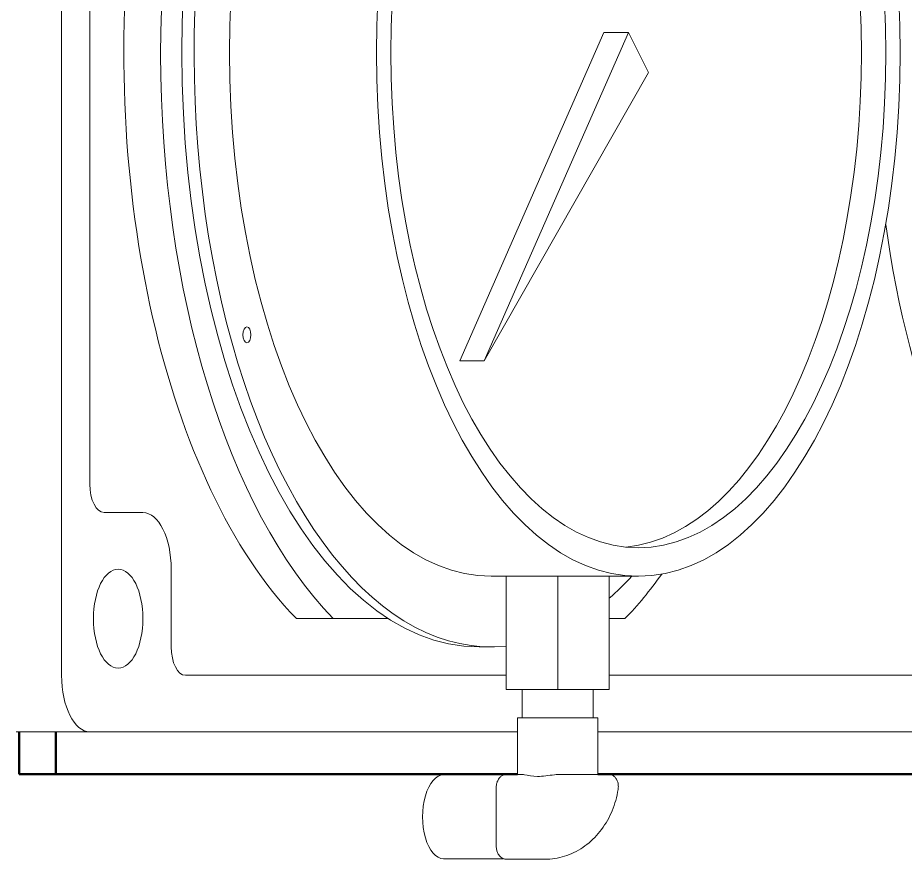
# Model space of a CAD drawing. Header units: inches. Extents: x 19 to 503, y 6 to 322.
# Drawn here: x 273.669 to 277.589, y 104.401 to 108.117 of the extents above; entities that cross this region are included whole.
import ezdxf

# ---------------------------------------------------------------- set-up
doc = ezdxf.new("R2010")
doc.units = ezdxf.units.IN
doc.header["$LTSCALE"] = 15
doc.header["$MEASUREMENT"] = 0
doc.layers.add('Visible (ANSI)', color=7, linetype='Continuous', lineweight=50)

msp = doc.modelspace()

# ---------------------------------------------------------------- linework, layer by layer
at = {"layer": 'Visible (ANSI)', "linetype": 'Continuous', "lineweight": 18}
for p, q in [((273.86275, 105.21344), (273.86275, 112.71344)), ((273.98777, 106.05719), (273.98777, 111.86969)), ((275.62129, 106.60216), (276.25772, 108.05179)), ((275.72954, 106.60216), (276.36597, 108.05179)), ((276.25772, 108.05179), (276.36597, 108.05179)), ((276.36597, 108.05179), (276.45436, 107.87502)), ((276.45436, 107.87502), (275.72954, 106.60216)), ((275.62129, 106.60216), (275.72954, 106.60216)), ((274.22213, 105.93219), (274.05027, 105.93219)), ((274.34713, 105.33847), (274.34713, 105.68219)), ((275.76065, 105.6509), (275.8268, 105.6509)), ((276.0539, 105.6509), (275.8268, 105.6509)), ((275.8268, 105.6509), (275.8268, 105.1509)), ((276.281, 105.6509), (276.0539, 105.6509)), ((276.0539, 105.6509), (276.0539, 105.1509)), ((276.281, 105.6509), (276.281, 105.1509)), ((276.281, 105.6509), (276.41017, 105.6509)), ((274.89984, 105.46347), (275.06222, 105.46347)), ((275.30622, 105.46347), (275.06222, 105.46347)), ((276.35082, 105.46347), (276.281, 105.46347)), ((275.70652, 105.3384), (275.76065, 105.3384)), ((275.8268, 105.21347), (274.40963, 105.21347)), ((279.13927, 105.21347), (276.281, 105.21347)), ((275.8268, 105.1509), (276.0539, 105.1509)), ((275.89692, 105.1509), (275.89692, 105.0259)), ((276.0539, 105.1509), (276.281, 105.1509)), ((276.21088, 105.1509), (276.21088, 105.0259)), ((276.2314, 105.0259), (275.8764, 105.0259)), ((275.8764, 105.0259), (275.8764, 104.7759)), ((276.2314, 105.0259), (276.2314, 104.7759)), ((273.66299, 104.96344), (273.98775, 104.96344)), ((275.8764, 104.96344), (273.98775, 104.96344)), ((279.18887, 104.96344), (276.2314, 104.96344)), ((275.81514, 104.77366), (275.54967, 104.77366)), ((275.89255, 104.7759), (275.82805, 104.7759)), ((276.13389, 104.7759), (276.07052, 104.7759)), ((276.19446, 104.7759), (276.13389, 104.7759)), ((276.27862, 104.7759), (276.21805, 104.7759)), ((275.7818, 104.7134), (275.7818, 104.4634)), ((275.81514, 104.40314), (275.54967, 104.40314)), ((275.82805, 104.4009), (275.83624, 104.4009)), ((275.83624, 104.4009), (275.99244, 104.4009))]:
    msp.add_line(p, q, dxfattribs=at)
at = {"layer": 'Visible (ANSI)'}
for p, q in [((273.67554, 104.77594), (273.67554, 104.96344)), ((273.83792, 104.96344), (273.83792, 104.77594)), ((273.83792, 104.77594), (273.67554, 104.77594)), ((273.83792, 104.77594), (275.8764, 104.77594)), ((276.2314, 104.77594), (279.18887, 104.77594))]:
    msp.add_line(p, q, dxfattribs=at)
at = {"layer": 'Visible (ANSI)', "linetype": 'Continuous', "lineweight": 18}
for centre, major_axis, start_param, end_param in [((275.70652, 107.9634), (0, 2.8125), 5.6719299, 8.9488413), ((275.54414, 107.9634), (0, 2.8125), 0, 2.665656), ((275.76065, 107.9634), (0, -2.625), 2.6486674, 6.3336103), ((275.70652, 107.9634), (0, -2.625), 3.1415927, 6.2831853), ((275.76065, 107.9634), (0, -2.3125), 3.1415927, 6.2831853), ((276.30191, 107.9634), (0, -2.18642), 0.0495319, 3.0920608), ((278.8566, 107.9634), (0, 2.8125), 1.8438533, 2.665656), ((274.05027, 106.05719), (0, -0.125), 4.712389, 6.2831853), ((274.22213, 105.68219), (0, 0.25), 4.712389, 6.2831853), ((275.76065, 107.9634), (0, -2.625), 0.4076571, 0.4929253), ((275.70652, 107.9634), (0, -2.8125), 0.4759367, 0.6112555), ((274.40963, 105.33847), (0, -0.125), 4.712389, 6.2831853), ((273.98775, 105.21344), (0, -0.25), 4.712389, 6.2831853), ((275.54967, 104.5884), (0, 0.18526), 0, 3.1415927)]:
    msp.add_ellipse(centre, major_axis=major_axis, ratio=0.5, start_param=start_param, end_param=end_param, dxfattribs=at)
for centre, major_axis in [((276.41017, 107.9634), (0, 2.3125)), ((276.41017, 107.9634), (0, 2.18642)), ((274.68141, 106.71721), (0, -0.035)), ((274.11275, 105.46344), (0, 0.21875))]:
    msp.add_ellipse(centre, major_axis=major_axis, ratio=0.5, dxfattribs=at)
for points, knots in [([(275.82805, 104.7759), (275.82371, 104.7759), (275.8194, 104.77513), (275.8113, 104.77234), (275.8076, 104.77026), (275.80051, 104.76499), (275.79743, 104.76167), (275.79157, 104.75379), (275.78919, 104.74914), (275.78548, 104.73969), (275.78417, 104.73487), (275.78238, 104.72509), (275.7819, 104.72013), (275.7818, 104.71457), (275.7818, 104.71399), (275.7818, 104.7134)], [1.5707963, 1.5707963, 1.5707963, 1.5707963, 1.7413486, 1.7413486, 1.9269347, 1.9269347, 2.1622778, 2.1622778, 2.476437, 2.476437, 2.7905963, 2.7905963, 3.1047556, 3.1047556, 3.1415927, 3.1415927, 3.1415927, 3.1415927]), ([(275.89255, 104.7759), (275.89676, 104.77591), (275.90182, 104.77509), (275.92246, 104.77107), (275.9425, 104.76663), (275.96515, 104.76663), (275.9878, 104.76663), (276.01387, 104.77107), (276.05017, 104.77509), (276.06045, 104.77591), (276.07052, 104.7759)], [2.0007518, 2.0007518, 2.0007518, 2.0007518, 2.07967253, 2.07967253, 2.27900016, 2.27900016, 2.27900016, 2.47832779, 2.47832779, 2.55724853, 2.55724853, 2.55724853, 2.55724853]), ([(276.19446, 104.7759), (276.19936, 104.77595), (276.2038, 104.77586), (276.20762, 104.77586), (276.21144, 104.77586), (276.21496, 104.77595), (276.21805, 104.7759)], [1.11851794, 1.11851794, 1.11851794, 1.11851794, 1.17671806, 1.17671806, 1.17671806, 1.23491818, 1.23491818, 1.23491818, 1.23491818]), ([(276.27862, 104.7759), (276.28296, 104.7759), (276.28739, 104.77512), (276.29555, 104.77222), (276.29923, 104.7701), (276.30606, 104.76484), (276.30899, 104.76159), (276.31454, 104.75374), (276.31669, 104.74912), (276.31998, 104.73937), (276.32098, 104.73415), (276.32191, 104.72383), (276.32184, 104.71863), (276.32115, 104.71187), (276.32094, 104.71027), (276.32069, 104.70868)], [0, 0, 0, 0, 0.01407587, 0.01407587, 0.02852469, 0.02852469, 0.04605364, 0.04605364, 0.06970118, 0.06970118, 0.09563769, 0.09563769, 0.1215742, 0.1215742, 0.12968255, 0.12968255, 0.12968255, 0.12968255]), ([(276.01949, 104.40176), (276.04879, 104.40403), (276.07781, 104.4108), (276.13309, 104.43274), (276.15934, 104.44792), (276.20729, 104.48543), (276.22897, 104.50776), (276.26639, 104.55795), (276.28213, 104.58579), (276.30671, 104.64507), (276.31555, 104.6765), (276.32069, 104.70868)], [3.2084134, 3.2084134, 3.2084134, 3.2084134, 3.4727754, 3.4727754, 3.7371375, 3.7371375, 4.0014996, 4.0014996, 4.2658617, 4.2658617, 4.5302237, 4.5302237, 4.5302237, 4.5302237]), ([(275.7818, 104.4634), (275.7818, 104.45843), (275.78218, 104.45346), (275.78378, 104.44364), (275.78498, 104.4388), (275.78843, 104.42931), (275.79066, 104.42465), (275.79691, 104.41556), (275.80096, 104.41105), (275.8107, 104.40473), (275.81561, 104.40257), (275.82332, 104.40113), (275.82568, 104.4009), (275.82805, 104.4009)], [3.1415927, 3.1415927, 3.1415927, 3.1415927, 3.4557519, 3.4557519, 3.7699112, 3.7699112, 4.0840704, 4.0840704, 4.3982297, 4.3982297, 4.6193845, 4.6193845, 4.712389, 4.712389, 4.712389, 4.712389]), ([(276.01949, 104.40176), (276.01778, 104.40163), (276.01601, 104.40152), (276.0124, 104.40132), (276.01056, 104.40123), (276.00688, 104.4011), (276.00504, 104.40105), (276.00136, 104.40097), (275.99953, 104.40094), (275.99593, 104.40091), (275.99416, 104.4009), (275.99244, 104.4009)], [0, 0, 0, 0, 0.012963359, 0.012963359, 0.025926717, 0.025926717, 0.038890076, 0.038890076, 0.051853435, 0.051853435, 0.064816794, 0.064816794, 0.064816794, 0.064816794])]:
    msp.add_open_spline(points, degree=3, knots=knots, dxfattribs=at)

doc.saveas('drawing.dxf')
